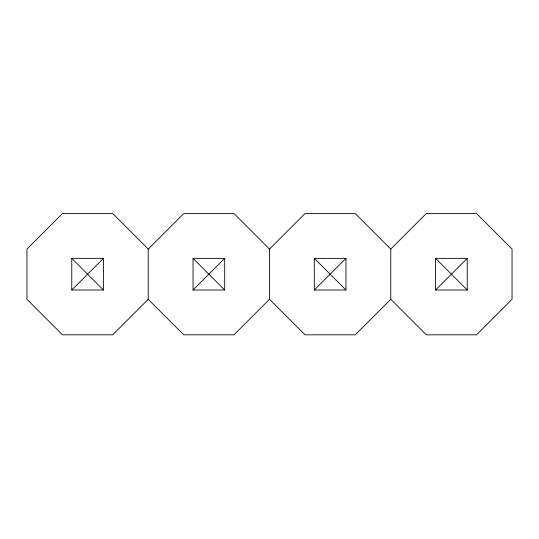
<?xml version="1.0" encoding="UTF-8"?>
<svg xmlns="http://www.w3.org/2000/svg" width="539" height="539" viewBox="0 0 539 539"><rect width="100%" height="100%" fill="white"/><g stroke="black" fill="none" stroke-linecap="round" stroke-linejoin="round"><path stroke-width="0.81" d="M103.414 258.363L71.761 290.009L71.761 258.363L103.414 258.363L103.414 290.009L71.761 290.009M224.689 258.363L193.036 290.009L193.036 258.363L224.689 258.363L224.689 290.009L193.036 290.009M345.964 258.363L314.311 290.009L314.311 258.363L345.964 258.363L345.964 290.009L314.311 290.009M467.239 258.363L435.586 290.009L435.586 258.363L467.239 258.363L467.239 290.009L435.586 290.009M148.225 249.072L183.745 213.545L233.98 213.545L269.5 249.072L269.5 299.3L233.98 334.82L183.745 334.82L148.225 299.3L148.225 249.072L112.705 213.545L62.47 213.545L26.95 249.072L26.95 299.3L62.47 334.82L112.705 334.82L148.225 299.3M269.5 249.072L305.02 213.545L355.255 213.545L390.775 249.072L390.775 299.3L426.295 334.82L476.53 334.82L512.05 299.3L512.05 249.072L476.53 213.545L426.295 213.545L390.775 249.072M390.775 299.3L355.255 334.82L305.02 334.82L269.5 299.3M435.586 258.363L467.239 290.009M314.311 258.363L345.964 290.009M193.036 258.363L224.689 290.009M71.761 258.363L103.414 290.009"/></g></svg>
